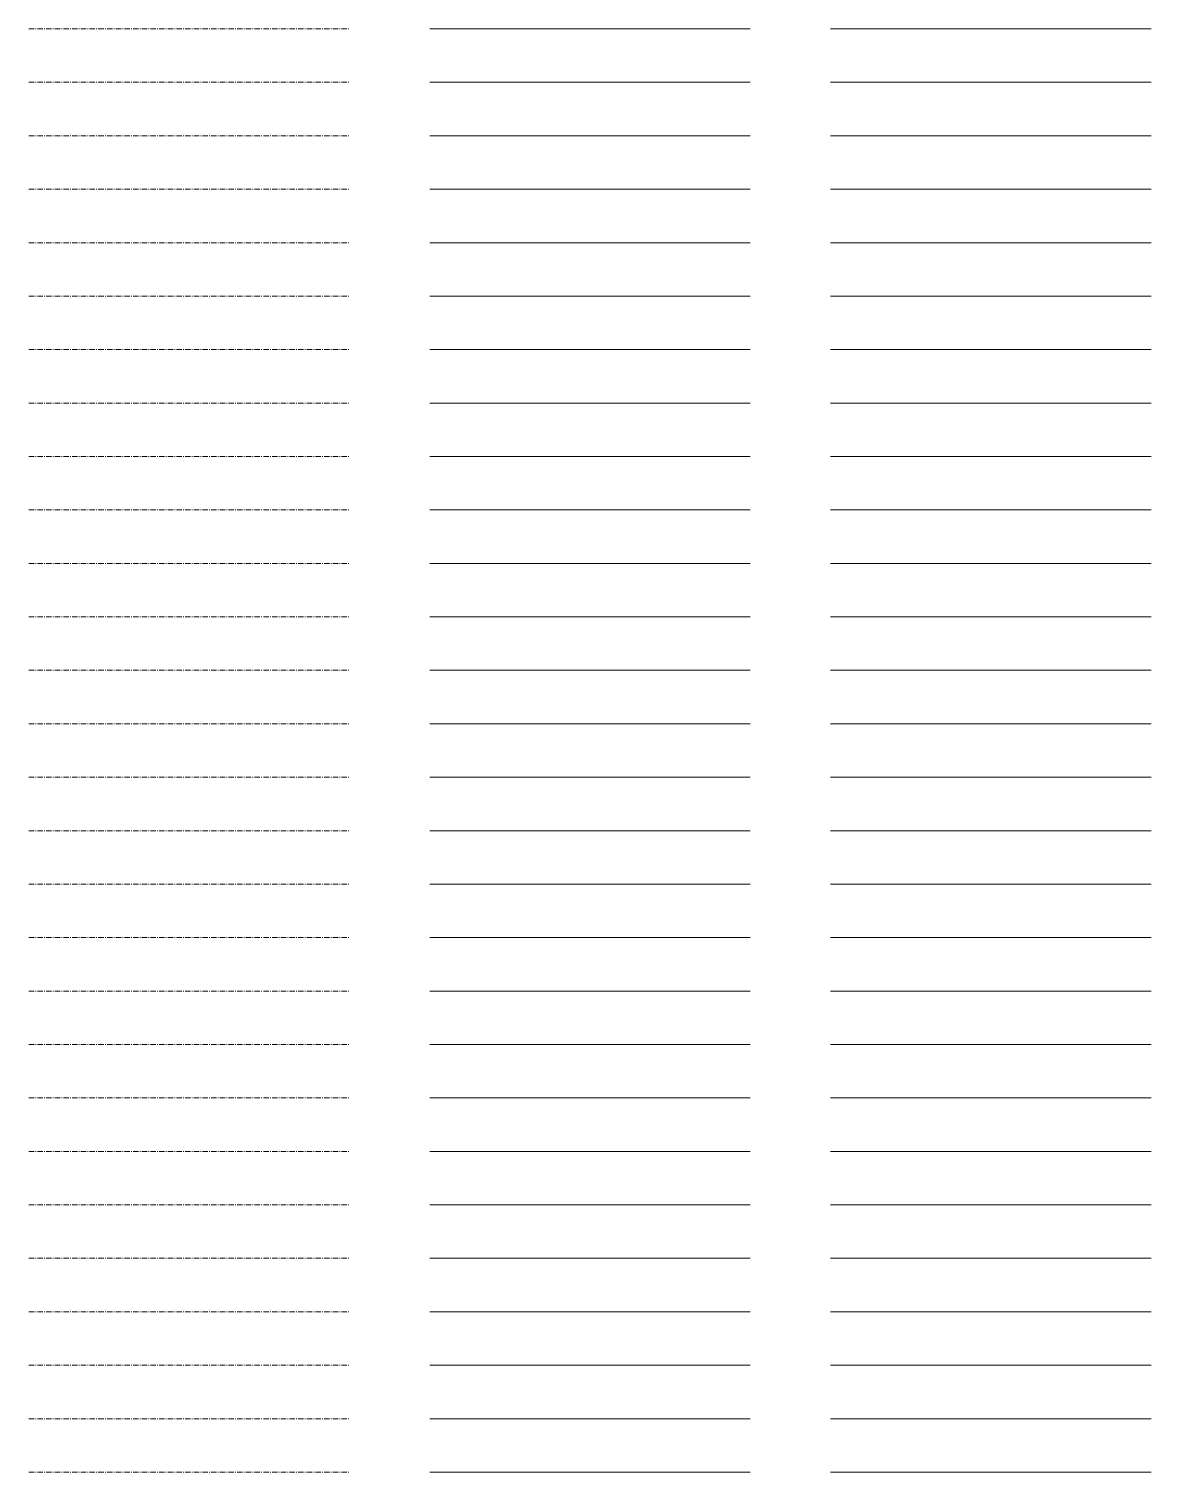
# Model space of a CAD drawing. Header units: metres. Extents: x -170 to 2070, y -13 to 17840.
# Drawn here: x 1650 to 2070, y 3900 to 4440 of the extents above; entities that cross this region are included whole.
import ezdxf
from ezdxf.lldxf.tags import DXFTag

# ---------------------------------------------------------------- set-up
doc = ezdxf.new("R2010")
doc.units = ezdxf.units.M
doc.linetypes.add('KL-VERLATEN-SO', pattern=[3.25, 2, -0.5, 0.25, -0.5])
for name, color, linetype, lineweight in [('B-OI-KL-ET_MS_AANSLUITNET_6 kV_3x95Alrm as50-(IN BEDRIJF)-G', 7, 'Continuous', 18), ('B-OI-KL-ET_MS_AANSLUITNET_6 kV_3x95Alrm as50-(RESERVE)-G', 7, 'KL-RESERVE-SO', 18), ('B-OI-KL-ET_MS_AANSLUITNET_6 kV_3x95Alrm as50-(VERLATEN)-G', 7, 'KL-VERLATEN-SO', 18), ('B-OI-KL-ET_MS_AANSLUITNET_6 kV_OVERIG-(IN BEDRIJF)-G', 7, 'Continuous', 18), ('B-OI-KL-ET_MS_AANSLUITNET_6 kV_OVERIG-(RESERVE)-G', 7, 'KL-RESERVE-SO', 18), ('B-OI-KL-ET_MS_AANSLUITNET_6 kV_OVERIG-(VERLATEN)-G', 7, 'KL-VERLATEN-SO', 18), ('B-OI-KL-ET_MS_DISTRIBUTIE_10 kV_1x240Alrm as25-(IN BEDRIJF)-G', 12, 'Continuous', 18), ('B-OI-KL-ET_MS_DISTRIBUTIE_10 kV_1x240Alrm as25-(RESERVE)-G', 12, 'KL-RESERVE-SO', 18), ('B-OI-KL-ET_MS_DISTRIBUTIE_10 kV_1x240Alrm as25-(VERLATEN)-G', 12, 'KL-VERLATEN-SO', 18), ('B-OI-KL-ET_MS_DISTRIBUTIE_10 kV_1x400Cu 50as-(IN BEDRIJF)-G', 12, 'Continuous', 18), ('B-OI-KL-ET_MS_DISTRIBUTIE_10 kV_1x400Cu 50as-(RESERVE)-G', 12, 'KL-RESERVE-SO', 18), ('B-OI-KL-ET_MS_DISTRIBUTIE_10 kV_1x400Cu 50as-(VERLATEN)-G', 12, 'KL-VERLATEN-SO', 18), ('B-OI-KL-ET_MS_DISTRIBUTIE_10 kV_1x630Alrm as35-(IN BEDRIJF)-G', 12, 'Continuous', 18), ('B-OI-KL-ET_MS_DISTRIBUTIE_10 kV_1x630Alrm as35-(RESERVE)-G', 12, 'KL-RESERVE-SO', 18), ('B-OI-KL-ET_MS_DISTRIBUTIE_10 kV_1x630Alrm as35-(VERLATEN)-G', 12, 'KL-VERLATEN-SO', 18), ('B-OI-KL-ET_MS_DISTRIBUTIE_10 kV_1x630Alrm as50-(IN BEDRIJF)-G', 12, 'Continuous', 18), ('B-OI-KL-ET_MS_DISTRIBUTIE_10 kV_1x630Alrm as50-(RESERVE)-G', 12, 'KL-RESERVE-SO', 18), ('B-OI-KL-ET_MS_DISTRIBUTIE_10 kV_1x630Alrm as50-(VERLATEN)-G', 12, 'KL-VERLATEN-SO', 18), ('B-OI-KL-ET_MS_DISTRIBUTIE_10 kV_1x630Cu as35-(IN BEDRIJF)-G', 12, 'Continuous', 18), ('B-OI-KL-ET_MS_DISTRIBUTIE_10 kV_1x630Cu as35-(RESERVE)-G', 12, 'KL-RESERVE-SO', 18), ('B-OI-KL-ET_MS_DISTRIBUTIE_10 kV_1x630Cu as35-(VERLATEN)-G', 12, 'KL-VERLATEN-SO', 18), ('B-OI-KL-ET_MS_DISTRIBUTIE_10 kV_1x630Cu as50-(IN BEDRIJF)-G', 12, 'Continuous', 18), ('B-OI-KL-ET_MS_DISTRIBUTIE_10 kV_1x630Cu as50-(RESERVE)-G', 12, 'KL-RESERVE-SO', 18), ('B-OI-KL-ET_MS_DISTRIBUTIE_10 kV_1x630Cu as50-(VERLATEN)-G', 12, 'KL-VERLATEN-SO', 18), ('B-OI-KL-ET_MS_DISTRIBUTIE_10 kV_1x630Cu as70-(IN BEDRIJF)-G', 12, 'Continuous', 18), ('B-OI-KL-ET_MS_DISTRIBUTIE_10 kV_1x630Cu as70-(RESERVE)-G', 12, 'KL-RESERVE-SO', 18), ('B-OI-KL-ET_MS_DISTRIBUTIE_10 kV_1x630Cu as70-(VERLATEN)-G', 12, 'KL-VERLATEN-SO', 18), ('B-OI-KL-ET_MS_DISTRIBUTIE_10 kV_1x800Alrm as35-(IN BEDRIJF)-G', 12, 'Continuous', 18), ('B-OI-KL-ET_MS_DISTRIBUTIE_10 kV_1x800Alrm as35-(RESERVE)-G', 12, 'KL-RESERVE-SO', 18), ('B-OI-KL-ET_MS_DISTRIBUTIE_10 kV_1x800Alrm as35-(VERLATEN)-G', 12, 'KL-VERLATEN-SO', 18), ('B-OI-KL-ET_MS_DISTRIBUTIE_10 kV_1x800Alrm as50-(IN BEDRIJF)-G', 12, 'Continuous', 18), ('B-OI-KL-ET_MS_DISTRIBUTIE_10 kV_1x800Alrm as50-(RESERVE)-G', 12, 'KL-RESERVE-SO', 18), ('B-OI-KL-ET_MS_DISTRIBUTIE_10 kV_1x800Alrm as50-(VERLATEN)-G', 12, 'KL-VERLATEN-SO', 18), ('B-OI-KL-ET_MS_DISTRIBUTIE_10 kV_3x240Alrm as35-(IN BEDRIJF)-G', 12, 'Continuous', 18), ('B-OI-KL-ET_MS_DISTRIBUTIE_10 kV_3x240Alrm as35-(RESERVE)-G', 12, 'KL-RESERVE-SO', 18), ('B-OI-KL-ET_MS_DISTRIBUTIE_10 kV_3x240Alrm as35-(VERLATEN)-G', 12, 'KL-VERLATEN-SO', 18), ('B-OI-KL-ET_MS_DISTRIBUTIE_10 kV_3x240Alrm as50-(IN BEDRIJF)-G', 12, 'Continuous', 18), ('B-OI-KL-ET_MS_DISTRIBUTIE_10 kV_3x240Alrm as50-(RESERVE)-G', 12, 'KL-RESERVE-SO', 18), ('B-OI-KL-ET_MS_DISTRIBUTIE_10 kV_3x240Alrm as50-(VERLATEN)-G', 12, 'KL-VERLATEN-SO', 18), ('B-OI-KL-ET_MS_DISTRIBUTIE_10 kV_3x95Alrm as50-(IN BEDRIJF)-G', 12, 'Continuous', 18), ('B-OI-KL-ET_MS_DISTRIBUTIE_10 kV_3x95Alrm as50-(RESERVE)-G', 12, 'KL-RESERVE-SO', 18), ('B-OI-KL-ET_MS_DISTRIBUTIE_10 kV_3x95Alrm as50-(VERLATEN)-G', 12, 'KL-VERLATEN-SO', 18), ('B-OI-KL-ET_MS_DISTRIBUTIE_10 kV_OVERIG-(IN BEDRIJF)-G', 12, 'Continuous', 18), ('B-OI-KL-ET_MS_DISTRIBUTIE_10 kV_OVERIG-(RESERVE)-G', 12, 'KL-RESERVE-SO', 18), ('B-OI-KL-ET_MS_DISTRIBUTIE_10 kV_OVERIG-(VERLATEN)-G', 12, 'KL-VERLATEN-SO', 18), ('B-OI-KL-ET_MS_DISTRIBUTIE_20 kV_1x240Alrm as25-(IN BEDRIJF)-G', 12, 'Continuous', 18), ('B-OI-KL-ET_MS_DISTRIBUTIE_20 kV_1x240Alrm as25-(RESERVE)-G', 12, 'KL-RESERVE-SO', 18), ('B-OI-KL-ET_MS_DISTRIBUTIE_20 kV_1x240Alrm as25-(VERLATEN)-G', 12, 'KL-VERLATEN-SO', 18), ('B-OI-KL-ET_MS_DISTRIBUTIE_20 kV_1x400Cu 50as-(IN BEDRIJF)-G', 12, 'Continuous', 18), ('B-OI-KL-ET_MS_DISTRIBUTIE_20 kV_1x400Cu 50as-(RESERVE)-G', 12, 'KL-RESERVE-SO', 18), ('B-OI-KL-ET_MS_DISTRIBUTIE_20 kV_1x400Cu 50as-(VERLATEN)-G', 12, 'KL-VERLATEN-SO', 18), ('B-OI-KL-ET_MS_DISTRIBUTIE_20 kV_1x630Alrm as35-(IN BEDRIJF)-G', 12, 'Continuous', 18), ('B-OI-KL-ET_MS_DISTRIBUTIE_20 kV_1x630Alrm as35-(RESERVE)-G', 12, 'KL-RESERVE-SO', 18), ('B-OI-KL-ET_MS_DISTRIBUTIE_20 kV_1x630Alrm as35-(VERLATEN)-G', 12, 'KL-VERLATEN-SO', 18), ('B-OI-KL-ET_MS_DISTRIBUTIE_20 kV_1x630Alrm as50-(IN BEDRIJF)-G', 12, 'Continuous', 18), ('B-OI-KL-ET_MS_DISTRIBUTIE_20 kV_1x630Alrm as50-(RESERVE)-G', 12, 'KL-RESERVE-SO', 18), ('B-OI-KL-ET_MS_DISTRIBUTIE_20 kV_1x630Alrm as50-(VERLATEN)-G', 12, 'KL-VERLATEN-SO', 18), ('B-OI-KL-ET_MS_DISTRIBUTIE_20 kV_1x630Cu as35-(IN BEDRIJF)-G', 12, 'Continuous', 18), ('B-OI-KL-ET_MS_DISTRIBUTIE_20 kV_1x630Cu as35-(RESERVE)-G', 12, 'KL-RESERVE-SO', 18), ('B-OI-KL-ET_MS_DISTRIBUTIE_20 kV_1x630Cu as35-(VERLATEN)-G', 12, 'KL-VERLATEN-SO', 18), ('B-OI-KL-ET_MS_DISTRIBUTIE_20 kV_1x630Cu as50-(IN BEDRIJF)-G', 12, 'Continuous', 18), ('B-OI-KL-ET_MS_DISTRIBUTIE_20 kV_1x630Cu as50-(RESERVE)-G', 12, 'KL-RESERVE-SO', 18), ('B-OI-KL-ET_MS_DISTRIBUTIE_20 kV_1x630Cu as50-(VERLATEN)-G', 12, 'KL-VERLATEN-SO', 18), ('B-OI-KL-ET_MS_DISTRIBUTIE_20 kV_1x630Cu as70-(IN BEDRIJF)-G', 12, 'Continuous', 18), ('B-OI-KL-ET_MS_DISTRIBUTIE_20 kV_1x630Cu as70-(RESERVE)-G', 12, 'KL-RESERVE-SO', 18), ('B-OI-KL-ET_MS_DISTRIBUTIE_20 kV_1x630Cu as70-(VERLATEN)-G', 12, 'KL-VERLATEN-SO', 18), ('B-OI-KL-ET_MS_DISTRIBUTIE_20 kV_1x800Alrm as35-(IN BEDRIJF)-G', 12, 'Continuous', 18), ('B-OI-KL-ET_MS_DISTRIBUTIE_20 kV_1x800Alrm as35-(RESERVE)-G', 12, 'KL-RESERVE-SO', 18), ('B-OI-KL-ET_MS_DISTRIBUTIE_20 kV_1x800Alrm as35-(VERLATEN)-G', 12, 'KL-VERLATEN-SO', 18), ('B-OI-KL-ET_MS_DISTRIBUTIE_20 kV_1x800Alrm as50-(IN BEDRIJF)-G', 12, 'Continuous', 18), ('B-OI-KL-ET_MS_DISTRIBUTIE_20 kV_1x800Alrm as50-(RESERVE)-G', 12, 'KL-RESERVE-SO', 18), ('B-OI-KL-ET_MS_DISTRIBUTIE_20 kV_1x800Alrm as50-(VERLATEN)-G', 12, 'KL-VERLATEN-SO', 18), ('B-OI-KL-ET_MS_DISTRIBUTIE_20 kV_3x240Alrm as35-(IN BEDRIJF)-G', 12, 'Continuous', 18), ('B-OI-KL-ET_MS_DISTRIBUTIE_20 kV_3x240Alrm as35-(RESERVE)-G', 12, 'KL-RESERVE-SO', 18), ('B-OI-KL-ET_MS_DISTRIBUTIE_20 kV_3x240Alrm as35-(VERLATEN)-G', 12, 'KL-VERLATEN-SO', 18), ('B-OI-KL-ET_MS_DISTRIBUTIE_20 kV_3x240Alrm as50-(IN BEDRIJF)-G', 12, 'Continuous', 18), ('B-OI-KL-ET_MS_DISTRIBUTIE_20 kV_3x240Alrm as50-(RESERVE)-G', 12, 'KL-RESERVE-SO', 18), ('B-OI-KL-ET_MS_DISTRIBUTIE_20 kV_3x240Alrm as50-(VERLATEN)-G', 12, 'KL-VERLATEN-SO', 18), ('B-OI-KL-ET_MS_DISTRIBUTIE_20 kV_3x95Alrm as50-(IN BEDRIJF)-G', 12, 'Continuous', 18), ('B-OI-KL-ET_MS_DISTRIBUTIE_20 kV_3x95Alrm as50-(RESERVE)-G', 12, 'KL-RESERVE-SO', 18), ('B-OI-KL-ET_MS_DISTRIBUTIE_20 kV_3x95Alrm as50-(VERLATEN)-G', 12, 'KL-VERLATEN-SO', 18), ('B-OI-KL-ET_MS_DISTRIBUTIE_20 kV_OVERIG-(IN BEDRIJF)-G', 12, 'Continuous', 18), ('B-OI-KL-ET_MS_DISTRIBUTIE_20 kV_OVERIG-(RESERVE)-G', 12, 'KL-RESERVE-SO', 18), ('B-OI-KL-ET_MS_DISTRIBUTIE_20 kV_OVERIG-(VERLATEN)-G', 12, 'KL-VERLATEN-SO', 18)]:
    doc.layers.add(name, color=color, linetype=linetype, lineweight=lineweight)
tags = doc.linetypes.add('KL-RESERVE-SO', pattern='A,7,-2,["RS",Standard,S=1,R=0,X=-1,Y=-0.5],-1.5', length=10.5).pattern_tags.tags
tags[6] = DXFTag(74, 10)

msp = doc.modelspace()

# ---------------------------------------------------------------- linework, layer by layer
at = {"layer": 'B-OI-KL-ET_MS_AANSLUITNET_6 kV_3x95Alrm as50-(IN BEDRIJF)-G'}
msp.add_line((1950, 3900), (2070, 3900), dxfattribs=at)
at = {"layer": 'B-OI-KL-ET_MS_AANSLUITNET_6 kV_3x95Alrm as50-(RESERVE)-G'}
msp.add_line((1800, 3900), (1920, 3900), dxfattribs=at)
at = {"layer": 'B-OI-KL-ET_MS_AANSLUITNET_6 kV_3x95Alrm as50-(VERLATEN)-G'}
msp.add_line((1650, 3900), (1770, 3900), dxfattribs=at)
at = {"layer": 'B-OI-KL-ET_MS_AANSLUITNET_6 kV_OVERIG-(IN BEDRIJF)-G'}
msp.add_line((1950, 3920), (2070, 3920), dxfattribs=at)
at = {"layer": 'B-OI-KL-ET_MS_AANSLUITNET_6 kV_OVERIG-(RESERVE)-G'}
msp.add_line((1800, 3920), (1920, 3920), dxfattribs=at)
at = {"layer": 'B-OI-KL-ET_MS_AANSLUITNET_6 kV_OVERIG-(VERLATEN)-G'}
msp.add_line((1650, 3920), (1770, 3920), dxfattribs=at)
at = {"layer": 'B-OI-KL-ET_MS_DISTRIBUTIE_10 kV_1x240Alrm as25-(IN BEDRIJF)-G'}
msp.add_line((1950, 3940), (2070, 3940), dxfattribs=at)
at = {"layer": 'B-OI-KL-ET_MS_DISTRIBUTIE_10 kV_1x240Alrm as25-(RESERVE)-G'}
msp.add_line((1800, 3940), (1920, 3940), dxfattribs=at)
at = {"layer": 'B-OI-KL-ET_MS_DISTRIBUTIE_10 kV_1x240Alrm as25-(VERLATEN)-G'}
msp.add_line((1650, 3940), (1770, 3940), dxfattribs=at)
at = {"layer": 'B-OI-KL-ET_MS_DISTRIBUTIE_10 kV_1x400Cu 50as-(IN BEDRIJF)-G'}
msp.add_line((1950, 3960), (2070, 3960), dxfattribs=at)
at = {"layer": 'B-OI-KL-ET_MS_DISTRIBUTIE_10 kV_1x400Cu 50as-(RESERVE)-G'}
msp.add_line((1800, 3960), (1920, 3960), dxfattribs=at)
at = {"layer": 'B-OI-KL-ET_MS_DISTRIBUTIE_10 kV_1x400Cu 50as-(VERLATEN)-G'}
msp.add_line((1650, 3960), (1770, 3960), dxfattribs=at)
at = {"layer": 'B-OI-KL-ET_MS_DISTRIBUTIE_10 kV_1x630Alrm as35-(IN BEDRIJF)-G'}
msp.add_line((1950, 3980), (2070, 3980), dxfattribs=at)
at = {"layer": 'B-OI-KL-ET_MS_DISTRIBUTIE_10 kV_1x630Alrm as35-(RESERVE)-G'}
msp.add_line((1800, 3980), (1920, 3980), dxfattribs=at)
at = {"layer": 'B-OI-KL-ET_MS_DISTRIBUTIE_10 kV_1x630Alrm as35-(VERLATEN)-G'}
msp.add_line((1650, 3980), (1770, 3980), dxfattribs=at)
at = {"layer": 'B-OI-KL-ET_MS_DISTRIBUTIE_10 kV_1x630Alrm as50-(IN BEDRIJF)-G'}
msp.add_line((1950, 4000), (2070, 4000), dxfattribs=at)
at = {"layer": 'B-OI-KL-ET_MS_DISTRIBUTIE_10 kV_1x630Alrm as50-(RESERVE)-G'}
msp.add_line((1800, 4000), (1920, 4000), dxfattribs=at)
at = {"layer": 'B-OI-KL-ET_MS_DISTRIBUTIE_10 kV_1x630Alrm as50-(VERLATEN)-G'}
msp.add_line((1650, 4000), (1770, 4000), dxfattribs=at)
at = {"layer": 'B-OI-KL-ET_MS_DISTRIBUTIE_10 kV_1x630Cu as35-(IN BEDRIJF)-G'}
msp.add_line((1950, 4020), (2070, 4020), dxfattribs=at)
at = {"layer": 'B-OI-KL-ET_MS_DISTRIBUTIE_10 kV_1x630Cu as35-(RESERVE)-G'}
msp.add_line((1800, 4020), (1920, 4020), dxfattribs=at)
at = {"layer": 'B-OI-KL-ET_MS_DISTRIBUTIE_10 kV_1x630Cu as35-(VERLATEN)-G'}
msp.add_line((1650, 4020), (1770, 4020), dxfattribs=at)
at = {"layer": 'B-OI-KL-ET_MS_DISTRIBUTIE_10 kV_1x630Cu as50-(IN BEDRIJF)-G'}
msp.add_line((1950, 4040), (2070, 4040), dxfattribs=at)
at = {"layer": 'B-OI-KL-ET_MS_DISTRIBUTIE_10 kV_1x630Cu as50-(RESERVE)-G'}
msp.add_line((1800, 4040), (1920, 4040), dxfattribs=at)
at = {"layer": 'B-OI-KL-ET_MS_DISTRIBUTIE_10 kV_1x630Cu as50-(VERLATEN)-G'}
msp.add_line((1650, 4040), (1770, 4040), dxfattribs=at)
at = {"layer": 'B-OI-KL-ET_MS_DISTRIBUTIE_10 kV_1x630Cu as70-(IN BEDRIJF)-G'}
msp.add_line((1950, 4060), (2070, 4060), dxfattribs=at)
at = {"layer": 'B-OI-KL-ET_MS_DISTRIBUTIE_10 kV_1x630Cu as70-(RESERVE)-G'}
msp.add_line((1800, 4060), (1920, 4060), dxfattribs=at)
at = {"layer": 'B-OI-KL-ET_MS_DISTRIBUTIE_10 kV_1x630Cu as70-(VERLATEN)-G'}
msp.add_line((1650, 4060), (1770, 4060), dxfattribs=at)
at = {"layer": 'B-OI-KL-ET_MS_DISTRIBUTIE_10 kV_1x800Alrm as35-(IN BEDRIJF)-G'}
msp.add_line((1950, 4080), (2070, 4080), dxfattribs=at)
at = {"layer": 'B-OI-KL-ET_MS_DISTRIBUTIE_10 kV_1x800Alrm as35-(RESERVE)-G'}
msp.add_line((1800, 4080), (1920, 4080), dxfattribs=at)
at = {"layer": 'B-OI-KL-ET_MS_DISTRIBUTIE_10 kV_1x800Alrm as35-(VERLATEN)-G'}
msp.add_line((1650, 4080), (1770, 4080), dxfattribs=at)
at = {"layer": 'B-OI-KL-ET_MS_DISTRIBUTIE_10 kV_1x800Alrm as50-(IN BEDRIJF)-G'}
msp.add_line((1950, 4100), (2070, 4100), dxfattribs=at)
at = {"layer": 'B-OI-KL-ET_MS_DISTRIBUTIE_10 kV_1x800Alrm as50-(RESERVE)-G'}
msp.add_line((1800, 4100), (1920, 4100), dxfattribs=at)
at = {"layer": 'B-OI-KL-ET_MS_DISTRIBUTIE_10 kV_1x800Alrm as50-(VERLATEN)-G'}
msp.add_line((1650, 4100), (1770, 4100), dxfattribs=at)
at = {"layer": 'B-OI-KL-ET_MS_DISTRIBUTIE_10 kV_3x240Alrm as35-(IN BEDRIJF)-G'}
msp.add_line((1950, 4120), (2070, 4120), dxfattribs=at)
at = {"layer": 'B-OI-KL-ET_MS_DISTRIBUTIE_10 kV_3x240Alrm as35-(RESERVE)-G'}
msp.add_line((1800, 4120), (1920, 4120), dxfattribs=at)
at = {"layer": 'B-OI-KL-ET_MS_DISTRIBUTIE_10 kV_3x240Alrm as35-(VERLATEN)-G'}
msp.add_line((1650, 4120), (1770, 4120), dxfattribs=at)
at = {"layer": 'B-OI-KL-ET_MS_DISTRIBUTIE_10 kV_3x240Alrm as50-(IN BEDRIJF)-G'}
msp.add_line((1950, 4140), (2070, 4140), dxfattribs=at)
at = {"layer": 'B-OI-KL-ET_MS_DISTRIBUTIE_10 kV_3x240Alrm as50-(RESERVE)-G'}
msp.add_line((1800, 4140), (1920, 4140), dxfattribs=at)
at = {"layer": 'B-OI-KL-ET_MS_DISTRIBUTIE_10 kV_3x240Alrm as50-(VERLATEN)-G'}
msp.add_line((1650, 4140), (1770, 4140), dxfattribs=at)
at = {"layer": 'B-OI-KL-ET_MS_DISTRIBUTIE_10 kV_3x95Alrm as50-(IN BEDRIJF)-G'}
msp.add_line((1950, 4160), (2070, 4160), dxfattribs=at)
at = {"layer": 'B-OI-KL-ET_MS_DISTRIBUTIE_10 kV_3x95Alrm as50-(RESERVE)-G'}
msp.add_line((1800, 4160), (1920, 4160), dxfattribs=at)
at = {"layer": 'B-OI-KL-ET_MS_DISTRIBUTIE_10 kV_3x95Alrm as50-(VERLATEN)-G'}
msp.add_line((1650, 4160), (1770, 4160), dxfattribs=at)
at = {"layer": 'B-OI-KL-ET_MS_DISTRIBUTIE_10 kV_OVERIG-(IN BEDRIJF)-G'}
msp.add_line((1950, 4180), (2070, 4180), dxfattribs=at)
at = {"layer": 'B-OI-KL-ET_MS_DISTRIBUTIE_10 kV_OVERIG-(RESERVE)-G'}
msp.add_line((1800, 4180), (1920, 4180), dxfattribs=at)
at = {"layer": 'B-OI-KL-ET_MS_DISTRIBUTIE_10 kV_OVERIG-(VERLATEN)-G'}
msp.add_line((1650, 4180), (1770, 4180), dxfattribs=at)
at = {"layer": 'B-OI-KL-ET_MS_DISTRIBUTIE_20 kV_1x240Alrm as25-(IN BEDRIJF)-G'}
msp.add_line((1950, 4200), (2070, 4200), dxfattribs=at)
at = {"layer": 'B-OI-KL-ET_MS_DISTRIBUTIE_20 kV_1x240Alrm as25-(RESERVE)-G'}
msp.add_line((1800, 4200), (1920, 4200), dxfattribs=at)
at = {"layer": 'B-OI-KL-ET_MS_DISTRIBUTIE_20 kV_1x240Alrm as25-(VERLATEN)-G'}
msp.add_line((1650, 4200), (1770, 4200), dxfattribs=at)
at = {"layer": 'B-OI-KL-ET_MS_DISTRIBUTIE_20 kV_1x400Cu 50as-(IN BEDRIJF)-G'}
msp.add_line((1950, 4220), (2070, 4220), dxfattribs=at)
at = {"layer": 'B-OI-KL-ET_MS_DISTRIBUTIE_20 kV_1x400Cu 50as-(RESERVE)-G'}
msp.add_line((1800, 4220), (1920, 4220), dxfattribs=at)
at = {"layer": 'B-OI-KL-ET_MS_DISTRIBUTIE_20 kV_1x400Cu 50as-(VERLATEN)-G'}
msp.add_line((1650, 4220), (1770, 4220), dxfattribs=at)
at = {"layer": 'B-OI-KL-ET_MS_DISTRIBUTIE_20 kV_1x630Alrm as35-(IN BEDRIJF)-G'}
msp.add_line((1950, 4240), (2070, 4240), dxfattribs=at)
at = {"layer": 'B-OI-KL-ET_MS_DISTRIBUTIE_20 kV_1x630Alrm as35-(RESERVE)-G'}
msp.add_line((1800, 4240), (1920, 4240), dxfattribs=at)
at = {"layer": 'B-OI-KL-ET_MS_DISTRIBUTIE_20 kV_1x630Alrm as35-(VERLATEN)-G'}
msp.add_line((1650, 4240), (1770, 4240), dxfattribs=at)
at = {"layer": 'B-OI-KL-ET_MS_DISTRIBUTIE_20 kV_1x630Alrm as50-(IN BEDRIJF)-G'}
msp.add_line((1950, 4260), (2070, 4260), dxfattribs=at)
at = {"layer": 'B-OI-KL-ET_MS_DISTRIBUTIE_20 kV_1x630Alrm as50-(RESERVE)-G'}
msp.add_line((1800, 4260), (1920, 4260), dxfattribs=at)
at = {"layer": 'B-OI-KL-ET_MS_DISTRIBUTIE_20 kV_1x630Alrm as50-(VERLATEN)-G'}
msp.add_line((1650, 4260), (1770, 4260), dxfattribs=at)
at = {"layer": 'B-OI-KL-ET_MS_DISTRIBUTIE_20 kV_1x630Cu as35-(IN BEDRIJF)-G'}
msp.add_line((1950, 4280), (2070, 4280), dxfattribs=at)
at = {"layer": 'B-OI-KL-ET_MS_DISTRIBUTIE_20 kV_1x630Cu as35-(RESERVE)-G'}
msp.add_line((1800, 4280), (1920, 4280), dxfattribs=at)
at = {"layer": 'B-OI-KL-ET_MS_DISTRIBUTIE_20 kV_1x630Cu as35-(VERLATEN)-G'}
msp.add_line((1650, 4280), (1770, 4280), dxfattribs=at)
at = {"layer": 'B-OI-KL-ET_MS_DISTRIBUTIE_20 kV_1x630Cu as50-(IN BEDRIJF)-G'}
msp.add_line((1950, 4300), (2070, 4300), dxfattribs=at)
at = {"layer": 'B-OI-KL-ET_MS_DISTRIBUTIE_20 kV_1x630Cu as50-(RESERVE)-G'}
msp.add_line((1800, 4300), (1920, 4300), dxfattribs=at)
at = {"layer": 'B-OI-KL-ET_MS_DISTRIBUTIE_20 kV_1x630Cu as50-(VERLATEN)-G'}
msp.add_line((1650, 4300), (1770, 4300), dxfattribs=at)
at = {"layer": 'B-OI-KL-ET_MS_DISTRIBUTIE_20 kV_1x630Cu as70-(IN BEDRIJF)-G'}
msp.add_line((1950, 4320), (2070, 4320), dxfattribs=at)
at = {"layer": 'B-OI-KL-ET_MS_DISTRIBUTIE_20 kV_1x630Cu as70-(RESERVE)-G'}
msp.add_line((1800, 4320), (1920, 4320), dxfattribs=at)
at = {"layer": 'B-OI-KL-ET_MS_DISTRIBUTIE_20 kV_1x630Cu as70-(VERLATEN)-G'}
msp.add_line((1650, 4320), (1770, 4320), dxfattribs=at)
at = {"layer": 'B-OI-KL-ET_MS_DISTRIBUTIE_20 kV_1x800Alrm as35-(IN BEDRIJF)-G'}
msp.add_line((1950, 4340), (2070, 4340), dxfattribs=at)
at = {"layer": 'B-OI-KL-ET_MS_DISTRIBUTIE_20 kV_1x800Alrm as35-(RESERVE)-G'}
msp.add_line((1800, 4340), (1920, 4340), dxfattribs=at)
at = {"layer": 'B-OI-KL-ET_MS_DISTRIBUTIE_20 kV_1x800Alrm as35-(VERLATEN)-G'}
msp.add_line((1650, 4340), (1770, 4340), dxfattribs=at)
at = {"layer": 'B-OI-KL-ET_MS_DISTRIBUTIE_20 kV_1x800Alrm as50-(IN BEDRIJF)-G'}
msp.add_line((1950, 4360), (2070, 4360), dxfattribs=at)
at = {"layer": 'B-OI-KL-ET_MS_DISTRIBUTIE_20 kV_1x800Alrm as50-(RESERVE)-G'}
msp.add_line((1800, 4360), (1920, 4360), dxfattribs=at)
at = {"layer": 'B-OI-KL-ET_MS_DISTRIBUTIE_20 kV_1x800Alrm as50-(VERLATEN)-G'}
msp.add_line((1650, 4360), (1770, 4360), dxfattribs=at)
at = {"layer": 'B-OI-KL-ET_MS_DISTRIBUTIE_20 kV_3x240Alrm as35-(IN BEDRIJF)-G'}
msp.add_line((1950, 4380), (2070, 4380), dxfattribs=at)
at = {"layer": 'B-OI-KL-ET_MS_DISTRIBUTIE_20 kV_3x240Alrm as35-(RESERVE)-G'}
msp.add_line((1800, 4380), (1920, 4380), dxfattribs=at)
at = {"layer": 'B-OI-KL-ET_MS_DISTRIBUTIE_20 kV_3x240Alrm as35-(VERLATEN)-G'}
msp.add_line((1650, 4380), (1770, 4380), dxfattribs=at)
at = {"layer": 'B-OI-KL-ET_MS_DISTRIBUTIE_20 kV_3x240Alrm as50-(IN BEDRIJF)-G'}
msp.add_line((1950, 4400), (2070, 4400), dxfattribs=at)
at = {"layer": 'B-OI-KL-ET_MS_DISTRIBUTIE_20 kV_3x240Alrm as50-(RESERVE)-G'}
msp.add_line((1800, 4400), (1920, 4400), dxfattribs=at)
at = {"layer": 'B-OI-KL-ET_MS_DISTRIBUTIE_20 kV_3x240Alrm as50-(VERLATEN)-G'}
msp.add_line((1650, 4400), (1770, 4400), dxfattribs=at)
at = {"layer": 'B-OI-KL-ET_MS_DISTRIBUTIE_20 kV_3x95Alrm as50-(IN BEDRIJF)-G'}
msp.add_line((1950, 4420), (2070, 4420), dxfattribs=at)
at = {"layer": 'B-OI-KL-ET_MS_DISTRIBUTIE_20 kV_3x95Alrm as50-(RESERVE)-G'}
msp.add_line((1800, 4420), (1920, 4420), dxfattribs=at)
at = {"layer": 'B-OI-KL-ET_MS_DISTRIBUTIE_20 kV_3x95Alrm as50-(VERLATEN)-G'}
msp.add_line((1650, 4420), (1770, 4420), dxfattribs=at)
at = {"layer": 'B-OI-KL-ET_MS_DISTRIBUTIE_20 kV_OVERIG-(IN BEDRIJF)-G'}
msp.add_line((1950, 4440), (2070, 4440), dxfattribs=at)
at = {"layer": 'B-OI-KL-ET_MS_DISTRIBUTIE_20 kV_OVERIG-(RESERVE)-G'}
msp.add_line((1800, 4440), (1920, 4440), dxfattribs=at)
at = {"layer": 'B-OI-KL-ET_MS_DISTRIBUTIE_20 kV_OVERIG-(VERLATEN)-G'}
msp.add_line((1650, 4440), (1770, 4440), dxfattribs=at)

doc.saveas('drawing.dxf')
